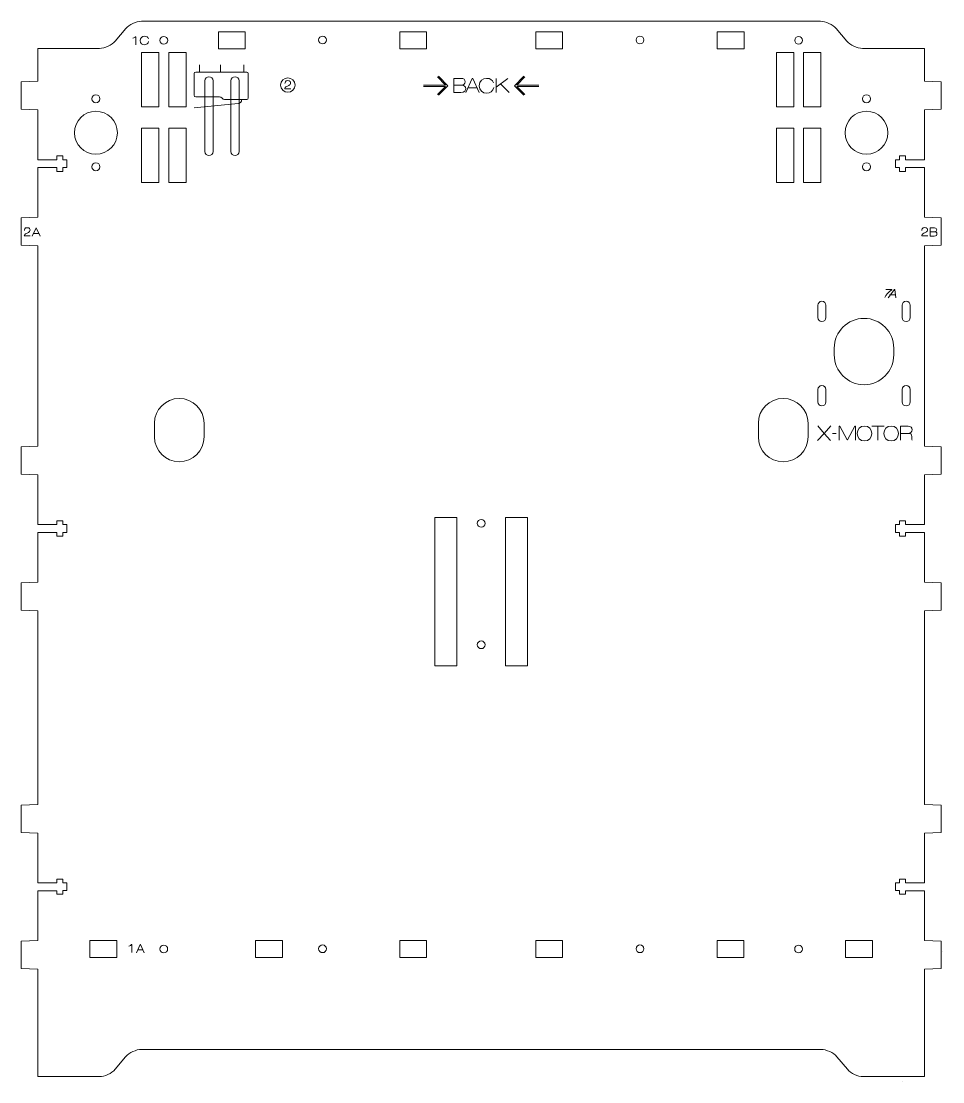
# Model space of a CAD drawing. Header units: inches. Extents: x 2 to 691, y -393 to -3.
# Drawn here: x 351.5 to 690.6, y -393.2 to -3.2 of the extents above; entities that cross this region are included whole.
import ezdxf

# ---------------------------------------------------------------- set-up
doc = ezdxf.new("R2010")
doc.units = ezdxf.units.IN
doc.header["$MEASUREMENT"] = 0
doc.layers.add('Layer 1', color=7, linetype='Continuous')

# ---------------------------------------------------------------- blocks, each defined once
blk = doc.blocks.new('block 40')
at = {"layer": 'Layer 1', "lineweight": 0}
blk.add_lwpolyline([(386.63, -347.49), (376.78, -347.49), (376.78, -341.29), (386.63, -341.29), (386.63, -347.49)], dxfattribs=at)
blk = doc.blocks.new('block 41')
at = {"layer": 'Layer 1', "lineweight": 0}
blk.add_open_spline([(403.95, -345.81), (403.17, -345.81), (402.53, -345.17), (402.53, -344.38), (402.53, -343.6), (403.17, -342.96), (403.95, -342.96), (404.74, -342.96), (405.38, -343.6), (405.38, -344.38), (405.38, -345.17), (404.74, -345.81), (403.95, -345.81)], degree=3, knots=[0, 0, 0, 0, 1, 1, 1, 2, 2, 2, 3, 3, 3, 4, 4, 4, 4], dxfattribs=at)
blk = doc.blocks.new('block 42')
at = {"layer": 'Layer 1', "lineweight": 0}
blk.add_lwpolyline([(654.82, -347.49), (664.67, -347.49), (664.67, -341.29), (654.82, -341.29), (654.82, -347.49)], dxfattribs=at)
blk = doc.blocks.new('block 43')
at = {"layer": 'Layer 1', "lineweight": 0}
blk.add_open_spline([(637.5, -345.81), (638.28, -345.81), (638.92, -345.17), (638.92, -344.38), (638.92, -343.6), (638.28, -342.96), (637.5, -342.96), (636.71, -342.96), (636.07, -343.6), (636.07, -344.38), (636.07, -345.17), (636.71, -345.81), (637.5, -345.81)], degree=3, knots=[0, 0, 0, 0, 1, 1, 1, 2, 2, 2, 3, 3, 3, 4, 4, 4, 4], dxfattribs=at)
blk = doc.blocks.new('block 44')
at = {"layer": 'Layer 1', "lineweight": 0}
blk.add_lwpolyline([(424.04, -7.18), (433.89, -7.18), (433.89, -13.38), (424.04, -13.38), (424.04, -7.18)], dxfattribs=at)
blk = doc.blocks.new('block 45')
at = {"layer": 'Layer 1', "lineweight": 0}
blk.add_open_spline([(403.97, -8.86), (404.75, -8.86), (405.39, -9.5), (405.39, -10.28), (405.39, -11.07), (404.75, -11.71), (403.97, -11.71), (403.18, -11.71), (402.54, -11.07), (402.54, -10.28), (402.54, -9.5), (403.18, -8.86), (403.97, -8.86)], degree=3, knots=[0, 0, 0, 0, 1, 1, 1, 2, 2, 2, 3, 3, 3, 4, 4, 4, 4], dxfattribs=at)
blk = doc.blocks.new('block 46')
at = {"layer": 'Layer 1', "lineweight": 0}
blk.add_lwpolyline([(617.43, -13.38), (607.58, -13.38), (607.58, -7.18), (617.43, -7.18), (617.43, -13.38)], dxfattribs=at)
blk = doc.blocks.new('block 47')
at = {"layer": 'Layer 1', "lineweight": 0}
blk.add_open_spline([(637.5, -11.71), (636.72, -11.71), (636.08, -11.07), (636.08, -10.28), (636.08, -9.49), (636.72, -8.86), (637.5, -8.86), (638.29, -8.86), (638.93, -9.49), (638.93, -10.28), (638.93, -11.07), (638.29, -11.71), (637.5, -11.71)], degree=3, knots=[0, 0, 0, 0, 1, 1, 1, 2, 2, 2, 3, 3, 3, 4, 4, 4, 4], dxfattribs=at)
blk = doc.blocks.new('block 49')
at = {"layer": 'Layer 1', "lineweight": 0}
blk.add_lwpolyline([(617.42, -347.49), (607.57, -347.49), (607.57, -341.29), (617.42, -341.29), (617.42, -347.49)], dxfattribs=at)
blk = doc.blocks.new('block 48')
at = {"layer": 'Layer 1'}
blk.add_blockref('block 49', (0, 0), dxfattribs=at)
blk = doc.blocks.new('block 50')
at = {"layer": 'Layer 1', "lineweight": 0}
for points in [[(504.66, -23.74), (507.65, -26.73), (499.48, -26.73)], [(499.48, -27.23), (507.65, -27.23), (504.65, -30.23)]]:
    blk.add_lwpolyline(points, dxfattribs=at)
blk = doc.blocks.new('block 51')
at = {"layer": 'Layer 1', "lineweight": 0}
for points in [[(541.97, -26.73), (533.79, -26.73), (536.79, -23.73)], [(536.78, -30.22), (533.8, -27.23), (541.97, -27.23)]]:
    blk.add_lwpolyline(points, dxfattribs=at)
blk = doc.blocks.new('block 52')
at = {"layer": 'Layer 1', "lineweight": 0}
for points in [[(417.13, -21.94), (417.13, -19.33)], [(424.8, -21.94), (424.8, -19.33)], [(433.35, -21.94), (433.35, -19.33)]]:
    blk.add_lwpolyline(points, dxfattribs=at)
for points, knots in [([(415.13, -30.47), (415.13, -30.78), (415.38, -31.04), (415.69, -31.04), (415.69, -31.04), (424.51, -31.04), (424.51, -31.04), (424.82, -31.04), (425.22, -31.25), (425.4, -31.5), (425.4, -31.5), (425.43, -31.55), (425.43, -31.55), (425.61, -31.81), (426.01, -32.02), (426.32, -32.02), (426.32, -32.02), (434.49, -32.02), (434.49, -32.02), (434.8, -32.02), (435.06, -31.76), (435.06, -31.45), (435.06, -31.45), (435.06, -22.5), (435.06, -22.5), (435.06, -22.19), (434.8, -21.94), (434.49, -21.94), (434.49, -21.94), (415.69, -21.94), (415.69, -21.94), (415.38, -21.94), (415.13, -22.19), (415.13, -22.5), (415.13, -22.5), (415.13, -30.47), (415.13, -30.47)], [0, 0, 0, 0, 1, 1, 1, 2, 2, 2, 3, 3, 3, 4, 4, 4, 5, 5, 5, 6, 6, 6, 7, 7, 7, 8, 8, 8, 9, 9, 9, 10, 10, 10, 11, 11, 11, 12, 12, 12, 12]), ([(432.61, -32.05), (432.69, -32.84), (432.1, -33.47), (431.32, -33.54), (431.32, -33.54), (415.13, -35.07), (415.13, -35.07)], [0, 0, 0, 0, 1, 1, 1, 2, 2, 2, 2])]:
    blk.add_open_spline(points, degree=3, knots=knots, dxfattribs=at)
blk = doc.blocks.new('block 53')
at = {"layer": 'Layer 1', "lineweight": 0}
blk.add_lwpolyline([(635.73, -34.78), (629.33, -34.78), (629.33, -14.78), (635.73, -14.78), (635.73, -34.78)], dxfattribs=at)
blk = doc.blocks.new('block 54')
at = {"layer": 'Layer 1', "lineweight": 0}
blk.add_lwpolyline([(645.73, -34.78), (639.33, -34.78), (639.33, -14.78), (645.73, -14.78), (645.73, -34.78)], dxfattribs=at)
blk = doc.blocks.new('block 55')
at = {"layer": 'Layer 1', "lineweight": 0}
blk.add_lwpolyline([(635.73, -62.57), (629.33, -62.57), (629.33, -42.57), (635.73, -42.57), (635.73, -62.57)], dxfattribs=at)
blk = doc.blocks.new('block 56')
at = {"layer": 'Layer 1', "lineweight": 0}
blk.add_lwpolyline([(645.73, -62.57), (639.33, -62.57), (639.33, -42.57), (645.73, -42.57), (645.73, -62.57)], dxfattribs=at)
blk = doc.blocks.new('block 57')
at = {"layer": 'Layer 1', "lineweight": 0}
blk.add_lwpolyline([(402.17, -34.78), (395.77, -34.78), (395.77, -14.78), (402.17, -14.78), (402.17, -34.78)], dxfattribs=at)
blk = doc.blocks.new('block 58')
at = {"layer": 'Layer 1', "lineweight": 0}
blk.add_lwpolyline([(412.17, -34.78), (405.77, -34.78), (405.77, -14.78), (412.17, -14.78), (412.17, -34.78)], dxfattribs=at)
blk = doc.blocks.new('block 59')
at = {"layer": 'Layer 1', "lineweight": 0}
blk.add_lwpolyline([(402.17, -62.57), (395.77, -62.57), (395.77, -42.57), (402.17, -42.57), (402.17, -62.57)], dxfattribs=at)
blk = doc.blocks.new('block 60')
at = {"layer": 'Layer 1', "lineweight": 0}
blk.add_lwpolyline([(412.17, -62.57), (405.77, -62.57), (405.77, -42.57), (412.17, -42.57), (412.17, -62.57)], dxfattribs=at)
blk = doc.blocks.new('block 39')
at = {"layer": 'Layer 1', "lineweight": 0}
for points in [[(500.65, -13.38), (490.8, -13.38), (490.8, -7.18), (500.65, -7.18), (500.65, -13.38)], [(550.65, -13.38), (540.8, -13.38), (540.8, -7.18), (550.65, -7.18), (550.65, -13.38)], [(505.03, -23.5), (508.51, -26.98), (505.03, -30.45)], [(513.72, -26.74), (510.64, -26.73)], [(515.03, -29.47), (517.43, -24.25), (517.62, -24.25), (520.01, -29.47)], [(526.25, -29.47), (526.25, -24.25)], [(526.25, -27.52), (530.54, -24.25)], [(527.84, -26.32), (531.02, -29.47)], [(536.41, -30.45), (532.93, -26.98), (536.41, -23.5)], [(519.22, -27.74), (515.81, -27.74)], [(355.57, -82.29), (356.96, -79.27), (357.07, -79.27), (358.46, -82.29)], [(358, -81.29), (356.03, -81.29)], [(687.64, -80.67), (685.86, -80.66)], [(670.45, -104.9), (672.83, -101.88), (672.94, -101.88), (673.33, -104.9)], [(672.87, -103.9), (670.9, -103.9)], [(644.48, -157.45), (646.91, -154.79), (644.56, -152)], [(649.34, -152), (646.91, -154.79)], [(649.22, -157.45), (646.91, -154.79)], [(649.99, -154.84), (651.39, -154.84)], [(652.45, -157.33), (652.45, -152.12), (652.7, -152.12), (655.43, -157.19), (655.45, -157.19), (658.17, -152.12), (658.41, -152.12), (658.41, -157.33)], [(664.46, -152.12), (668.95, -152.12)], [(666.72, -157.33), (666.72, -152.12)], [(678, -154.8), (674.94, -154.81)], [(503.74, -206.46), (503.74, -185.66), (511.74, -185.66), (511.74, -206.46), (511.74, -213.94), (511.74, -240.24), (503.74, -240.24), (503.74, -213.94), (503.74, -206.46)], [(537.73, -213.94), (537.73, -240.24), (529.73, -240.24), (529.73, -213.94), (529.73, -206.46), (529.73, -185.66), (537.73, -185.66), (537.73, -206.46), (537.73, -213.94)], [(393.92, -345.73), (395.31, -342.71), (395.42, -342.71), (396.8, -345.73)], [(447.6, -347.49), (437.75, -347.49), (437.75, -341.29), (447.6, -341.29), (447.6, -347.49)], [(500.65, -347.48), (490.8, -347.48), (490.8, -341.28), (500.65, -341.28), (500.65, -347.48)], [(550.65, -347.49), (540.8, -347.49), (540.8, -341.29), (550.65, -341.29), (550.65, -347.49)], [(396.34, -344.73), (394.37, -344.73)]]:
    blk.add_lwpolyline(points, dxfattribs=at)
at = {"layer": 'Layer 1', "color": 7, "lineweight": 35, "true_color": 0xffffff}
for points in [[(690.56, -345.46), (690.56, -345.46)], [(675.76, -393.19), (675.76, -393.19)]]:
    blk.add_lwpolyline(points, dxfattribs=at)
at = {"layer": 'Layer 1', "lineweight": 0}
for points, knots in [([(683.88, -391.29), (683.88, -391.29), (683.88, -351.79), (683.88, -351.79), (683.88, -351.79), (689.97, -351.54), (689.97, -351.54), (689.97, -351.54), (689.97, -341.48), (689.97, -341.48), (689.97, -341.48), (683.88, -341.23), (683.88, -341.23), (683.88, -341.23), (683.88, -323.36), (683.88, -323.36), (683.88, -323.36), (683.88, -322.93), (683.88, -322.93), (683.88, -322.93), (676.86, -322.93), (676.86, -322.93), (676.86, -322.93), (676.86, -324.26), (676.86, -324.26), (676.86, -324.26), (674.66, -324.26), (674.66, -324.26), (674.66, -324.26), (674.66, -322.86), (674.66, -322.86), (674.66, -322.86), (673.22, -322.86), (673.22, -322.86), (673.22, -322.86), (673.22, -320.09), (673.22, -320.09), (673.22, -320.09), (674.66, -320.09), (674.66, -320.09), (674.66, -320.09), (674.66, -318.69), (674.66, -318.69), (674.66, -318.69), (676.86, -318.69), (676.86, -318.69), (676.86, -318.69), (676.86, -320.09), (676.86, -320.09), (676.86, -320.09), (683.88, -320.09), (683.88, -320.09), (683.88, -320.09), (683.88, -319.59), (683.88, -319.59), (683.88, -319.59), (683.88, -301.8), (683.88, -301.8), (683.88, -301.8), (689.97, -301.54), (689.97, -301.54), (689.97, -301.54), (689.97, -291.48), (689.97, -291.48), (689.97, -291.48), (683.88, -291.23), (683.88, -291.23), (683.88, -291.23), (683.88, -220.06), (683.88, -220.06), (683.88, -220.06), (689.97, -219.81), (689.97, -219.81), (689.97, -219.81), (689.97, -209.78), (689.97, -209.78), (689.97, -209.78), (683.88, -209.53), (683.88, -209.53), (683.88, -209.53), (683.88, -191.71), (683.88, -191.71), (683.88, -191.71), (683.88, -191.21), (683.88, -191.21), (683.88, -191.21), (676.86, -191.21), (676.86, -191.21), (676.86, -191.21), (676.86, -192.61), (676.86, -192.61), (676.86, -192.61), (674.66, -192.61), (674.66, -192.61), (674.66, -192.61), (674.66, -191.21), (674.66, -191.21), (674.66, -191.21), (673.22, -191.21), (673.22, -191.21), (673.22, -191.21), (673.22, -188.35), (673.22, -188.35), (673.22, -188.35), (674.66, -188.35), (674.66, -188.35), (674.66, -188.35), (674.66, -186.95), (674.66, -186.95), (674.66, -186.95), (676.86, -186.95), (676.86, -186.95), (676.86, -186.95), (676.86, -188.35), (676.86, -188.35), (676.86, -188.35), (683.88, -188.35), (683.88, -188.35), (683.88, -188.35), (683.88, -187.85), (683.88, -187.85), (683.88, -187.85), (683.88, -170.06), (683.88, -170.06), (683.88, -170.06), (689.97, -169.81), (689.97, -169.81), (689.97, -169.81), (689.97, -159.76), (689.97, -159.76), (689.97, -159.76), (683.88, -159.51), (683.88, -159.51), (683.88, -159.51), (683.88, -85.89), (683.88, -85.89), (683.88, -85.89), (689.97, -85.64), (689.97, -85.64), (689.97, -85.64), (689.97, -75.56), (689.97, -75.56), (689.97, -75.56), (683.88, -75.31), (683.88, -75.31), (683.88, -75.31), (683.88, -57.55), (683.88, -57.55), (683.88, -57.55), (683.88, -57.05), (683.88, -57.05), (683.88, -57.05), (676.86, -57.05), (676.86, -57.05), (676.86, -57.05), (676.86, -58.45), (676.86, -58.45), (676.86, -58.45), (674.66, -58.45), (674.66, -58.45), (674.66, -58.45), (674.66, -57.05), (674.66, -57.05), (674.66, -57.05), (673.22, -57.05), (673.22, -57.05), (673.22, -57.05), (673.22, -54.18), (673.22, -54.18), (673.22, -54.18), (674.66, -54.18), (674.66, -54.18), (674.66, -54.18), (674.66, -52.78), (674.66, -52.78), (674.66, -52.78), (676.86, -52.78), (676.86, -52.78), (676.86, -52.78), (676.86, -54.18), (676.86, -54.18), (676.86, -54.18), (683.88, -54.18), (683.88, -54.18), (683.88, -54.18), (683.88, -53.68), (683.88, -53.68), (683.88, -53.68), (683.88, -35.88), (683.88, -35.88), (683.88, -35.88), (689.97, -35.63), (689.97, -35.63), (689.97, -35.63), (689.97, -25.59), (689.97, -25.59), (689.97, -25.59), (683.88, -25.34), (683.88, -25.34), (683.88, -25.34), (683.88, -13.24), (683.88, -13.24), (683.88, -13.24), (661.02, -13.24), (661.02, -13.24), (659.07, -13.24), (656.45, -12.02), (655.2, -10.54), (655.2, -10.54), (651.34, -5.94), (651.34, -5.94), (650.09, -4.46), (647.47, -3.24), (645.53, -3.24), (645.53, -3.24), (395.78, -3.24), (395.78, -3.24), (393.83, -3.24), (391.22, -4.46), (389.97, -5.94), (389.97, -5.94), (386.1, -10.54), (386.1, -10.54), (384.85, -12.02), (382.24, -13.24), (380.29, -13.24), (380.29, -13.24), (357.59, -13.24), (357.59, -13.24), (357.59, -13.24), (357.59, -25.34), (357.59, -25.34), (357.59, -25.34), (351.5, -25.59), (351.5, -25.59), (351.5, -25.59), (351.5, -35.63), (351.5, -35.63), (351.5, -35.63), (357.59, -35.88), (357.59, -35.88), (357.59, -35.88), (357.59, -53.68), (357.59, -53.68), (357.59, -53.68), (357.59, -54.18), (357.59, -54.18), (357.59, -54.18), (364.61, -54.18), (364.61, -54.18), (364.61, -54.18), (364.61, -52.78), (364.61, -52.78), (364.61, -52.78), (366.81, -52.78), (366.81, -52.78), (366.81, -52.78), (366.81, -54.18), (366.81, -54.18), (366.81, -54.18), (368.25, -54.18), (368.25, -54.18), (368.25, -54.18), (368.25, -57.05), (368.25, -57.05), (368.25, -57.05), (366.81, -57.05), (366.81, -57.05), (366.81, -57.05), (366.81, -58.45), (366.81, -58.45), (366.81, -58.45), (364.61, -58.45), (364.61, -58.45), (364.61, -58.45), (364.61, -57.05), (364.61, -57.05), (364.61, -57.05), (357.59, -57.05), (357.59, -57.05), (357.59, -57.05), (357.59, -57.55), (357.59, -57.55), (357.59, -57.55), (357.59, -75.31), (357.59, -75.31), (357.59, -75.31), (351.5, -75.56), (351.5, -75.56), (351.5, -75.56), (351.5, -85.64), (351.5, -85.64), (351.5, -85.64), (357.59, -85.89), (357.59, -85.89), (357.59, -85.89), (357.59, -159.51), (357.59, -159.51), (357.59, -159.51), (351.5, -159.76), (351.5, -159.76), (351.5, -159.76), (351.5, -169.81), (351.5, -169.81), (351.5, -169.81), (357.59, -170.06), (357.59, -170.06), (357.59, -170.06), (357.59, -187.85), (357.59, -187.85), (357.59, -187.85), (357.59, -188.35), (357.59, -188.35), (357.59, -188.35), (364.61, -188.35), (364.61, -188.35), (364.61, -188.35), (364.61, -186.95), (364.61, -186.95), (364.61, -186.95), (366.81, -186.95), (366.81, -186.95), (366.81, -186.95), (366.81, -188.35), (366.81, -188.35), (366.81, -188.35), (368.25, -188.35), (368.25, -188.35), (368.25, -188.35), (368.25, -191.21), (368.25, -191.21), (368.25, -191.21), (366.81, -191.21), (366.81, -191.21), (366.81, -191.21), (366.81, -192.61), (366.81, -192.61), (366.81, -192.61), (364.61, -192.61), (364.61, -192.61), (364.61, -192.61), (364.61, -191.21), (364.61, -191.21), (364.61, -191.21), (357.59, -191.21), (357.59, -191.21), (357.59, -191.21), (357.59, -191.71), (357.59, -191.71), (357.59, -191.71), (357.59, -209.53), (357.59, -209.53), (357.59, -209.53), (351.5, -209.78), (351.5, -209.78), (351.5, -209.78), (351.5, -219.81), (351.5, -219.81), (351.5, -219.81), (357.59, -220.06), (357.59, -220.06), (357.59, -220.06), (357.59, -291.23), (357.59, -291.23), (357.59, -291.23), (351.5, -291.48), (351.5, -291.48), (351.5, -291.48), (351.5, -301.54), (351.5, -301.54), (351.5, -301.54), (357.59, -301.79), (357.59, -301.79), (357.59, -301.79), (357.59, -319.59), (357.59, -319.59), (357.59, -319.59), (357.59, -320.09), (357.59, -320.09), (357.59, -320.09), (364.61, -320.09), (364.61, -320.09), (364.61, -320.09), (364.61, -318.69), (364.61, -318.69), (364.61, -318.69), (366.81, -318.69), (366.81, -318.69), (366.81, -318.69), (366.81, -320.09), (366.81, -320.09), (366.81, -320.09), (368.25, -320.09), (368.25, -320.09), (368.25, -320.09), (368.25, -322.86), (368.25, -322.86), (368.25, -322.86), (366.81, -322.86), (366.81, -322.86), (366.81, -322.86), (366.81, -324.26), (366.81, -324.26), (366.81, -324.26), (364.61, -324.26), (364.61, -324.26), (364.61, -324.26), (364.61, -322.93), (364.61, -322.93), (364.61, -322.93), (357.59, -322.93), (357.59, -322.93), (357.59, -322.93), (357.59, -323.36), (357.59, -323.36), (357.59, -323.36), (357.59, -341.23), (357.59, -341.23), (357.59, -341.23), (351.5, -341.48), (351.5, -341.48), (351.5, -341.48), (351.5, -351.54), (351.5, -351.54), (351.5, -351.54), (357.59, -351.79), (357.59, -351.79), (357.59, -351.79), (357.59, -391.29), (357.59, -391.29), (357.59, -391.29), (380.26, -391.29), (380.26, -391.29), (382.2, -391.29), (384.82, -390.07), (386.07, -388.58), (386.07, -388.58), (389.93, -383.99), (389.93, -383.99), (391.18, -382.5), (393.8, -381.29), (395.74, -381.29), (395.74, -381.29), (645.77, -381.29), (645.77, -381.29), (647.72, -381.29), (650.34, -382.5), (651.59, -383.99), (651.59, -383.99), (655.45, -388.58), (655.45, -388.58), (656.7, -390.07), (659.32, -391.29), (661.26, -391.29), (661.26, -391.29), (683.88, -391.29), (683.88, -391.29)], [0, 0, 0, 0, 1, 1, 1, 2, 2, 2, 3, 3, 3, 4, 4, 4, 5, 5, 5, 6, 6, 6, 7, 7, 7, 8, 8, 8, 9, 9, 9, 10, 10, 10, 11, 11, 11, 12, 12, 12, 13, 13, 13, 14, 14, 14, 15, 15, 15, 16, 16, 16, 17, 17, 17, 18, 18, 18, 19, 19, 19, 20, 20, 20, 21, 21, 21, 22, 22, 22, 23, 23, 23, 24, 24, 24, 25, 25, 25, 26, 26, 26, 27, 27, 27, 28, 28, 28, 29, 29, 29, 30, 30, 30, 31, 31, 31, 32, 32, 32, 33, 33, 33, 34, 34, 34, 35, 35, 35, 36, 36, 36, 37, 37, 37, 38, 38, 38, 39, 39, 39, 40, 40, 40, 41, 41, 41, 42, 42, 42, 43, 43, 43, 44, 44, 44, 45, 45, 45, 46, 46, 46, 47, 47, 47, 48, 48, 48, 49, 49, 49, 50, 50, 50, 51, 51, 51, 52, 52, 52, 53, 53, 53, 54, 54, 54, 55, 55, 55, 56, 56, 56, 57, 57, 57, 58, 58, 58, 59, 59, 59, 60, 60, 60, 61, 61, 61, 62, 62, 62, 63, 63, 63, 64, 64, 64, 65, 65, 65, 66, 66, 66, 67, 67, 67, 68, 68, 68, 69, 69, 69, 70, 70, 70, 71, 71, 71, 72, 72, 72, 73, 73, 73, 74, 74, 74, 75, 75, 75, 76, 76, 76, 77, 77, 77, 78, 78, 78, 79, 79, 79, 80, 80, 80, 81, 81, 81, 82, 82, 82, 83, 83, 83, 84, 84, 84, 85, 85, 85, 86, 86, 86, 87, 87, 87, 88, 88, 88, 89, 89, 89, 90, 90, 90, 91, 91, 91, 92, 92, 92, 93, 93, 93, 94, 94, 94, 95, 95, 95, 96, 96, 96, 97, 97, 97, 98, 98, 98, 99, 99, 99, 100, 100, 100, 101, 101, 101, 102, 102, 102, 103, 103, 103, 104, 104, 104, 105, 105, 105, 106, 106, 106, 107, 107, 107, 108, 108, 108, 109, 109, 109, 110, 110, 110, 111, 111, 111, 112, 112, 112, 113, 113, 113, 114, 114, 114, 115, 115, 115, 116, 116, 116, 117, 117, 117, 118, 118, 118, 119, 119, 119, 120, 120, 120, 121, 121, 121, 122, 122, 122, 123, 123, 123, 124, 124, 124, 125, 125, 125, 126, 126, 126, 127, 127, 127, 128, 128, 128, 129, 129, 129, 130, 130, 130, 131, 131, 131, 132, 132, 132, 133, 133, 133, 134, 134, 134, 135, 135, 135, 136, 136, 136, 137, 137, 137, 138, 138, 138, 139, 139, 139, 140, 140, 140, 141, 141, 141, 142, 142, 142, 143, 143, 143, 144, 144, 144, 145, 145, 145, 146, 146, 146, 147, 147, 147, 148, 148, 148, 149, 149, 149, 150, 150, 150, 151, 151, 151, 152, 152, 152, 152]), ([(392.61, -9.5), (393.07, -9.39), (393.38, -9.15), (393.55, -8.94), (393.55, -8.94), (393.66, -8.94), (393.66, -8.94), (393.66, -8.94), (393.66, -11.92), (393.66, -11.92)], [0, 0, 0, 0, 1, 1, 1, 2, 2, 2, 3, 3, 3, 3]), ([(398.38, -10.7), (398.29, -11.51), (397.57, -11.92), (396.87, -11.92), (396.01, -11.92), (395.3, -11.34), (395.3, -10.34), (395.3, -9.34), (396.01, -8.76), (396.87, -8.76), (397.58, -8.76), (398.15, -9.05), (398.31, -9.71)], [0, 0, 0, 0, 1, 1, 1, 2, 2, 2, 3, 3, 3, 4, 4, 4, 4]), ([(462.36, -11.56), (461.57, -11.56), (460.93, -10.93), (460.93, -10.14), (460.93, -9.35), (461.57, -8.72), (462.36, -8.72), (463.14, -8.72), (463.78, -9.35), (463.78, -10.14), (463.78, -10.93), (463.14, -11.56), (462.36, -11.56)], [0, 0, 0, 0, 1, 1, 1, 2, 2, 2, 3, 3, 3, 4, 4, 4, 4]), ([(579.14, -11.56), (578.35, -11.56), (577.71, -10.93), (577.71, -10.14), (577.71, -9.35), (578.35, -8.72), (579.14, -8.72), (579.92, -8.72), (580.56, -9.35), (580.56, -10.14), (580.56, -10.93), (579.92, -11.56), (579.14, -11.56)], [0, 0, 0, 0, 1, 1, 1, 2, 2, 2, 3, 3, 3, 4, 4, 4, 4]), ([(422.08, -25.14), (422.08, -24.31), (421.41, -23.64), (420.58, -23.64), (419.75, -23.64), (419.08, -24.31), (419.08, -25.14), (419.08, -25.14), (419.08, -51.14), (419.08, -51.14), (419.08, -51.97), (419.75, -52.64), (420.58, -52.64), (421.41, -52.64), (422.08, -51.97), (422.08, -51.14), (422.08, -51.14), (422.08, -25.14), (422.08, -25.14)], [0, 0, 0, 0, 1, 1, 1, 2, 2, 2, 3, 3, 3, 4, 4, 4, 5, 5, 5, 6, 6, 6, 6]), ([(431.68, -25.14), (431.68, -24.31), (431.01, -23.64), (430.18, -23.64), (429.35, -23.64), (428.68, -24.31), (428.68, -25.14), (428.68, -25.14), (428.68, -51.14), (428.68, -51.14), (428.68, -51.97), (429.35, -52.64), (430.18, -52.64), (431.01, -52.64), (431.68, -51.97), (431.68, -51.14), (431.68, -51.14), (431.68, -25.14), (431.68, -25.14)], [0, 0, 0, 0, 1, 1, 1, 2, 2, 2, 3, 3, 3, 4, 4, 4, 5, 5, 5, 6, 6, 6, 6]), ([(452.25, -26.73), (452.25, -28.19), (451.06, -29.38), (449.59, -29.38), (448.13, -29.38), (446.94, -28.19), (446.94, -26.73), (446.94, -25.26), (448.13, -24.07), (449.59, -24.07), (451.06, -24.07), (452.25, -25.26), (452.25, -26.73)], [0, 0, 0, 0, 1, 1, 1, 2, 2, 2, 3, 3, 3, 4, 4, 4, 4]), ([(448.55, -26.16), (448.55, -25.84), (448.56, -25.1), (449.61, -25.1), (450.44, -25.1), (450.61, -25.65), (450.61, -25.94), (450.61, -26.38), (450.35, -26.62), (449.99, -26.84), (449.99, -26.84), (449.26, -27.21), (449.26, -27.21), (448.72, -27.53), (448.49, -27.7), (448.49, -28.15), (448.49, -28.15), (450.7, -28.15), (450.7, -28.15)], [0, 0, 0, 0, 1, 1, 1, 2, 2, 2, 3, 3, 3, 4, 4, 4, 5, 5, 5, 6, 6, 6, 6]), ([(510.64, -24.25), (510.64, -24.25), (513.47, -24.25), (513.47, -24.25), (514.29, -24.25), (514.87, -24.7), (514.87, -25.55), (514.87, -26.16), (514.33, -26.74), (513.72, -26.73), (513.72, -26.73), (513.72, -26.74), (513.72, -26.74), (514.4, -26.77), (515.03, -27.14), (515.03, -28.05), (515.03, -28.66), (514.64, -29.47), (513.28, -29.47), (513.28, -29.47), (510.64, -29.47), (510.64, -29.47), (510.64, -29.47), (510.64, -24.25), (510.64, -24.25)], [0, 0, 0, 0, 1, 1, 1, 2, 2, 2, 3, 3, 3, 4, 4, 4, 5, 5, 5, 6, 6, 6, 7, 7, 7, 8, 8, 8, 8]), ([(525.35, -27.6), (525.2, -29), (523.94, -29.7), (522.74, -29.7), (521.25, -29.7), (520.04, -28.7), (520.04, -26.98), (520.04, -25.25), (521.25, -24.25), (522.74, -24.25), (523.97, -24.25), (524.95, -24.76), (525.23, -25.89)], [0, 0, 0, 0, 1, 1, 1, 2, 2, 2, 3, 3, 3, 4, 4, 4, 4]), ([(377.49, -31.76), (377.49, -32.59), (378.16, -33.26), (378.99, -33.26), (379.81, -33.26), (380.49, -32.59), (380.49, -31.76), (380.49, -30.94), (379.81, -30.26), (378.99, -30.26), (378.16, -30.26), (377.49, -30.94), (377.49, -31.76)], [0, 0, 0, 0, 1, 1, 1, 2, 2, 2, 3, 3, 3, 4, 4, 4, 4]), ([(660.99, -31.76), (660.99, -32.59), (661.66, -33.26), (662.49, -33.26), (663.31, -33.26), (663.99, -32.59), (663.99, -31.76), (663.99, -30.94), (663.31, -30.26), (662.49, -30.26), (661.66, -30.26), (660.99, -30.94), (660.99, -31.76)], [0, 0, 0, 0, 1, 1, 1, 2, 2, 2, 3, 3, 3, 4, 4, 4, 4]), ([(371.09, -44.26), (371.09, -48.63), (374.62, -52.16), (378.99, -52.16), (383.35, -52.16), (386.89, -48.63), (386.89, -44.26), (386.89, -39.9), (383.35, -36.36), (378.99, -36.36), (374.62, -36.36), (371.09, -39.9), (371.09, -44.26)], [0, 0, 0, 0, 1, 1, 1, 2, 2, 2, 3, 3, 3, 4, 4, 4, 4]), ([(654.59, -44.26), (654.59, -48.63), (658.12, -52.16), (662.49, -52.16), (666.85, -52.16), (670.38, -48.63), (670.38, -44.26), (670.38, -39.9), (666.85, -36.36), (662.49, -36.36), (658.12, -36.36), (654.59, -39.9), (654.59, -44.26)], [0, 0, 0, 0, 1, 1, 1, 2, 2, 2, 3, 3, 3, 4, 4, 4, 4]), ([(377.49, -56.76), (377.49, -57.59), (378.16, -58.26), (378.99, -58.26), (379.81, -58.26), (380.49, -57.59), (380.49, -56.76), (380.49, -55.94), (379.81, -55.26), (378.99, -55.26), (378.16, -55.26), (377.49, -55.94), (377.49, -56.76)], [0, 0, 0, 0, 1, 1, 1, 2, 2, 2, 3, 3, 3, 4, 4, 4, 4]), ([(660.99, -56.76), (660.99, -57.59), (661.66, -58.26), (662.49, -58.26), (663.31, -58.26), (663.99, -57.59), (663.99, -56.76), (663.99, -55.94), (663.31, -55.26), (662.49, -55.26), (661.66, -55.26), (660.99, -55.94), (660.99, -56.76)], [0, 0, 0, 0, 1, 1, 1, 2, 2, 2, 3, 3, 3, 4, 4, 4, 4]), ([(352.69, -80.2), (352.69, -79.88), (352.7, -79.15), (353.75, -79.15), (354.58, -79.15), (354.75, -79.7), (354.75, -79.98), (354.75, -80.42), (354.49, -80.67), (354.13, -80.88), (354.13, -80.88), (353.4, -81.26), (353.4, -81.26), (352.86, -81.57), (352.63, -81.75), (352.62, -82.19), (352.62, -82.19), (354.84, -82.19), (354.84, -82.19)], [0, 0, 0, 0, 1, 1, 1, 2, 2, 2, 3, 3, 3, 4, 4, 4, 5, 5, 5, 6, 6, 6, 6]), ([(682.89, -80.17), (682.89, -79.85), (682.9, -79.12), (683.95, -79.12), (684.78, -79.12), (684.95, -79.67), (684.95, -79.95), (684.95, -80.39), (684.69, -80.64), (684.33, -80.85), (684.33, -80.85), (683.6, -81.23), (683.6, -81.23), (683.06, -81.54), (682.83, -81.72), (682.83, -82.16), (682.83, -82.16), (685.04, -82.16), (685.04, -82.16)], [0, 0, 0, 0, 1, 1, 1, 2, 2, 2, 3, 3, 3, 4, 4, 4, 5, 5, 5, 6, 6, 6, 6]), ([(685.86, -79.23), (685.86, -79.23), (687.5, -79.23), (687.5, -79.23), (687.98, -79.23), (688.31, -79.49), (688.31, -79.98), (688.31, -80.33), (688, -80.67), (687.64, -80.66), (687.64, -80.66), (687.64, -80.67), (687.64, -80.67), (688.03, -80.69), (688.4, -80.9), (688.4, -81.43), (688.4, -81.78), (688.18, -82.25), (687.39, -82.25), (687.39, -82.25), (685.86, -82.25), (685.86, -82.25), (685.86, -82.25), (685.86, -79.23), (685.86, -79.23)], [0, 0, 0, 0, 1, 1, 1, 2, 2, 2, 3, 3, 3, 4, 4, 4, 5, 5, 5, 6, 6, 6, 7, 7, 7, 8, 8, 8, 8]), ([(669.65, -101.87), (669.65, -101.87), (671.76, -101.87), (671.76, -101.87), (671.76, -101.87), (671.76, -101.98), (671.76, -101.98), (670.79, -102.83), (669.33, -103.82), (669.29, -104.84)], [0, 0, 0, 0, 1, 1, 1, 2, 2, 2, 3, 3, 3, 3]), ([(647.58, -112.19), (647.58, -113.02), (646.91, -113.69), (646.08, -113.69), (645.25, -113.69), (644.58, -113.02), (644.58, -112.19), (644.58, -112.19), (644.58, -107.68), (644.58, -107.68), (644.58, -106.85), (645.25, -106.18), (646.08, -106.18), (646.91, -106.18), (647.58, -106.85), (647.58, -107.68), (647.58, -107.68), (647.58, -112.19), (647.58, -112.19)], [0, 0, 0, 0, 1, 1, 1, 2, 2, 2, 3, 3, 3, 4, 4, 4, 5, 5, 5, 6, 6, 6, 6]), ([(678.58, -112.19), (678.58, -113.02), (677.91, -113.69), (677.08, -113.69), (676.25, -113.69), (675.58, -113.02), (675.58, -112.19), (675.58, -112.19), (675.58, -107.68), (675.58, -107.68), (675.58, -106.85), (676.25, -106.18), (677.08, -106.18), (677.91, -106.18), (678.58, -106.85), (678.58, -107.68), (678.58, -107.68), (678.58, -112.19), (678.58, -112.19)], [0, 0, 0, 0, 1, 1, 1, 2, 2, 2, 3, 3, 3, 4, 4, 4, 5, 5, 5, 6, 6, 6, 6]), ([(672.53, -125.94), (672.53, -131.99), (667.63, -136.89), (661.58, -136.89), (655.53, -136.89), (650.63, -131.99), (650.63, -125.94), (650.63, -125.94), (650.63, -123.44), (650.63, -123.44), (650.63, -117.39), (655.53, -112.49), (661.58, -112.49), (667.63, -112.49), (672.53, -117.39), (672.53, -123.44), (672.53, -123.44), (672.53, -125.94), (672.53, -125.94)], [0, 0, 0, 0, 1, 1, 1, 2, 2, 2, 3, 3, 3, 4, 4, 4, 5, 5, 5, 6, 6, 6, 6]), ([(647.58, -143.19), (647.58, -144.02), (646.91, -144.69), (646.08, -144.69), (645.25, -144.69), (644.58, -144.02), (644.58, -143.19), (644.58, -143.19), (644.58, -138.68), (644.58, -138.68), (644.58, -137.85), (645.25, -137.18), (646.08, -137.18), (646.91, -137.18), (647.58, -137.85), (647.58, -138.68), (647.58, -138.68), (647.58, -143.19), (647.58, -143.19)], [0, 0, 0, 0, 1, 1, 1, 2, 2, 2, 3, 3, 3, 4, 4, 4, 5, 5, 5, 6, 6, 6, 6]), ([(678.58, -143.19), (678.58, -144.02), (677.91, -144.69), (677.08, -144.69), (676.25, -144.69), (675.58, -144.02), (675.58, -143.19), (675.58, -143.19), (675.58, -138.68), (675.58, -138.68), (675.58, -137.85), (676.25, -137.18), (677.08, -137.18), (677.91, -137.18), (678.58, -137.85), (678.58, -138.68), (678.58, -138.68), (678.58, -143.19), (678.58, -143.19)], [0, 0, 0, 0, 1, 1, 1, 2, 2, 2, 3, 3, 3, 4, 4, 4, 5, 5, 5, 6, 6, 6, 6]), ([(400.52, -156.08), (400.52, -161.12), (404.61, -165.21), (409.65, -165.21), (414.69, -165.21), (418.78, -161.12), (418.78, -156.08), (418.78, -156.08), (418.78, -151.07), (418.78, -151.07), (418.78, -146.02), (414.69, -141.94), (409.65, -141.94), (404.6, -141.94), (400.52, -146.02), (400.52, -151.07), (400.52, -151.07), (400.52, -156.08), (400.52, -156.08)], [0, 0, 0, 0, 1, 1, 1, 2, 2, 2, 3, 3, 3, 4, 4, 4, 5, 5, 5, 6, 6, 6, 6]), ([(640.97, -156.08), (640.97, -161.12), (636.88, -165.21), (631.84, -165.21), (626.8, -165.21), (622.71, -161.12), (622.71, -156.08), (622.71, -156.08), (622.71, -151.07), (622.71, -151.07), (622.71, -146.02), (626.8, -141.94), (631.84, -141.94), (636.88, -141.94), (640.97, -146.02), (640.97, -151.07), (640.97, -151.07), (640.97, -156.08), (640.97, -156.08)], [0, 0, 0, 0, 1, 1, 1, 2, 2, 2, 3, 3, 3, 4, 4, 4, 5, 5, 5, 6, 6, 6, 6]), ([(661.75, -152.12), (663.24, -152.12), (664.46, -153.12), (664.46, -154.84), (664.46, -156.56), (663.24, -157.56), (661.75, -157.56), (660.27, -157.56), (659.05, -156.56), (659.05, -154.84), (659.05, -153.12), (660.27, -152.12), (661.75, -152.12)], [0, 0, 0, 0, 1, 1, 1, 2, 2, 2, 3, 3, 3, 4, 4, 4, 4]), ([(671.57, -152.12), (673.06, -152.12), (674.27, -153.12), (674.27, -154.84), (674.27, -156.56), (673.06, -157.56), (671.57, -157.56), (670.08, -157.56), (668.87, -156.56), (668.87, -154.84), (668.87, -153.12), (670.08, -152.12), (671.57, -152.12)], [0, 0, 0, 0, 1, 1, 1, 2, 2, 2, 3, 3, 3, 4, 4, 4, 4]), ([(674.94, -157.33), (674.94, -157.33), (674.94, -152.12), (674.94, -152.12), (674.94, -152.12), (677.81, -152.12), (677.81, -152.12), (678.86, -152.12), (679.25, -152.62), (679.25, -153.54), (679.25, -154.04), (678.91, -154.73), (678.01, -154.78), (678.01, -154.78), (678, -154.8), (678, -154.8), (678.81, -154.81), (679.16, -155.18), (679.16, -155.89), (679.16, -156.08), (679.17, -157.12), (679.27, -157.33)], [0, 0, 0, 0, 1, 1, 1, 2, 2, 2, 3, 3, 3, 4, 4, 4, 5, 5, 5, 6, 6, 6, 7, 7, 7, 7]), ([(519.31, -187.88), (519.31, -188.67), (519.95, -189.31), (520.74, -189.31), (521.52, -189.31), (522.16, -188.67), (522.16, -187.88), (522.16, -187.1), (521.52, -186.46), (520.74, -186.46), (519.95, -186.46), (519.31, -187.1), (519.31, -187.88)], [0, 0, 0, 0, 1, 1, 1, 2, 2, 2, 3, 3, 3, 4, 4, 4, 4]), ([(519.31, -232.52), (519.31, -233.31), (519.95, -233.94), (520.74, -233.94), (521.52, -233.94), (522.16, -233.31), (522.16, -232.52), (522.16, -231.73), (521.52, -231.09), (520.74, -231.09), (519.95, -231.09), (519.31, -231.73), (519.31, -232.52)], [0, 0, 0, 0, 1, 1, 1, 2, 2, 2, 3, 3, 3, 4, 4, 4, 4]), ([(391.15, -343.29), (391.6, -343.18), (391.91, -342.94), (392.08, -342.73), (392.08, -342.73), (392.19, -342.73), (392.19, -342.73), (392.19, -342.73), (392.19, -345.71), (392.19, -345.71)], [0, 0, 0, 0, 1, 1, 1, 2, 2, 2, 3, 3, 3, 3]), ([(462.36, -345.71), (461.57, -345.71), (460.93, -345.07), (460.93, -344.29), (460.93, -343.5), (461.57, -342.86), (462.36, -342.86), (463.14, -342.86), (463.78, -343.5), (463.78, -344.29), (463.78, -345.07), (463.14, -345.71), (462.36, -345.71)], [0, 0, 0, 0, 1, 1, 1, 2, 2, 2, 3, 3, 3, 4, 4, 4, 4]), ([(579.14, -345.71), (578.35, -345.71), (577.71, -345.07), (577.71, -344.29), (577.71, -343.5), (578.35, -342.86), (579.14, -342.86), (579.92, -342.86), (580.56, -343.5), (580.56, -344.29), (580.56, -345.07), (579.92, -345.71), (579.14, -345.71)], [0, 0, 0, 0, 1, 1, 1, 2, 2, 2, 3, 3, 3, 4, 4, 4, 4])]:
    blk.add_open_spline(points, degree=3, knots=knots, dxfattribs=at)
at = {"layer": 'Layer 1'}
for name in ['block 44', 'block 46', 'block 45', 'block 47', 'block 57', 'block 58', 'block 53', 'block 54', 'block 52', 'block 50', 'block 51', 'block 59', 'block 60', 'block 55', 'block 56', 'block 40', 'block 41', 'block 48', 'block 43', 'block 42']:
    blk.add_blockref(name, (0, 0), dxfattribs=at)

msp = doc.modelspace()

# ---------------------------------------------------------------- block references
at = {"layer": 'Layer 1'}
msp.add_blockref('block 39', (0, 0), dxfattribs=at)

doc.saveas('drawing.dxf')
